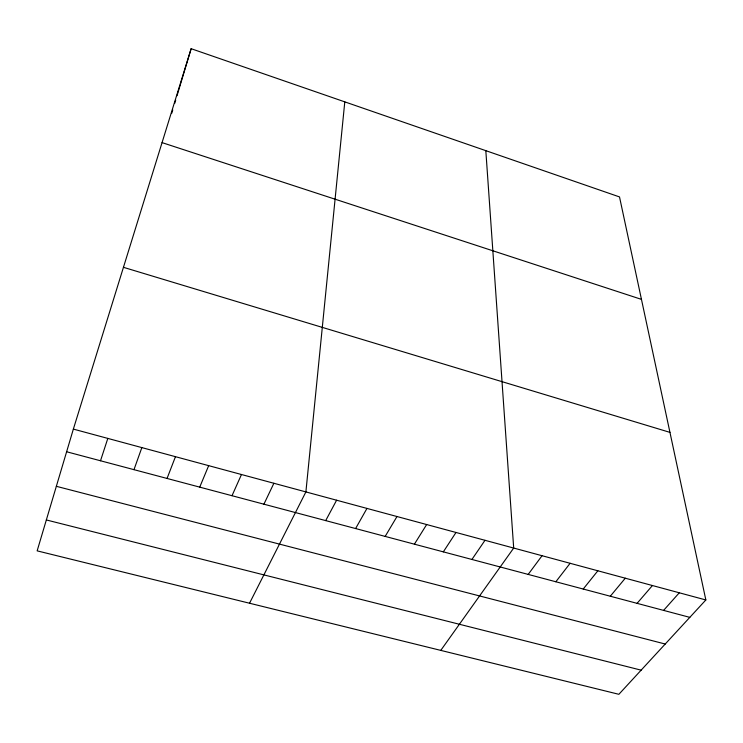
<?xml version="1.0" encoding="UTF-8"?>
<svg xmlns="http://www.w3.org/2000/svg" width="743" height="743" viewBox="0 0 743 743"><rect width="100%" height="100%" fill="white"/><g stroke="black" fill="none" stroke-linecap="round" stroke-linejoin="round"><path stroke-width="1.11" d="M344.789 101.865L305.893 491.922L249.537 603.232M73.362 429.101L37.15 550.86L618.873 694.306L705.85 599.963L619.513 196.923L191.137 48.694L73.362 429.101L705.85 599.963M171.782 113.187L172.766 109.908M174.726 103.351L175.71 100.073M177.02 95.736L180.261 84.934M180.586 83.848L191.137 48.694M100.509 460.762L107.819 438.407M133.981 469.66L141.848 447.602M167.054 478.446L175.459 456.685M199.728 487.129L208.672 465.657M232.011 495.711L241.475 474.517M263.914 504.191L273.879 483.275M325.694 520.602L336.607 500.215M355.6 528.552L366.968 508.416M385.171 536.409L396.985 516.524M414.408 544.173L426.658 524.539M443.33 551.863L455.998 532.471M471.926 559.46L485.003 540.3M440.775 650.385L513.692 548.055L485.82 150.662M528.18 574.413L542.056 555.718M555.848 581.76L570.104 563.296M583.218 589.032L597.855 570.791M610.3 596.23L625.29 578.203M637.085 603.353L652.438 585.53M663.592 610.393L679.288 592.784M46.345 519.951L641.135 670.158M56.347 486.312L665.226 644.032M66.619 451.763L689.81 617.359M123.449 267.322L669.954 432.38M162.058 142.619L641.46 299.373"/></g></svg>
